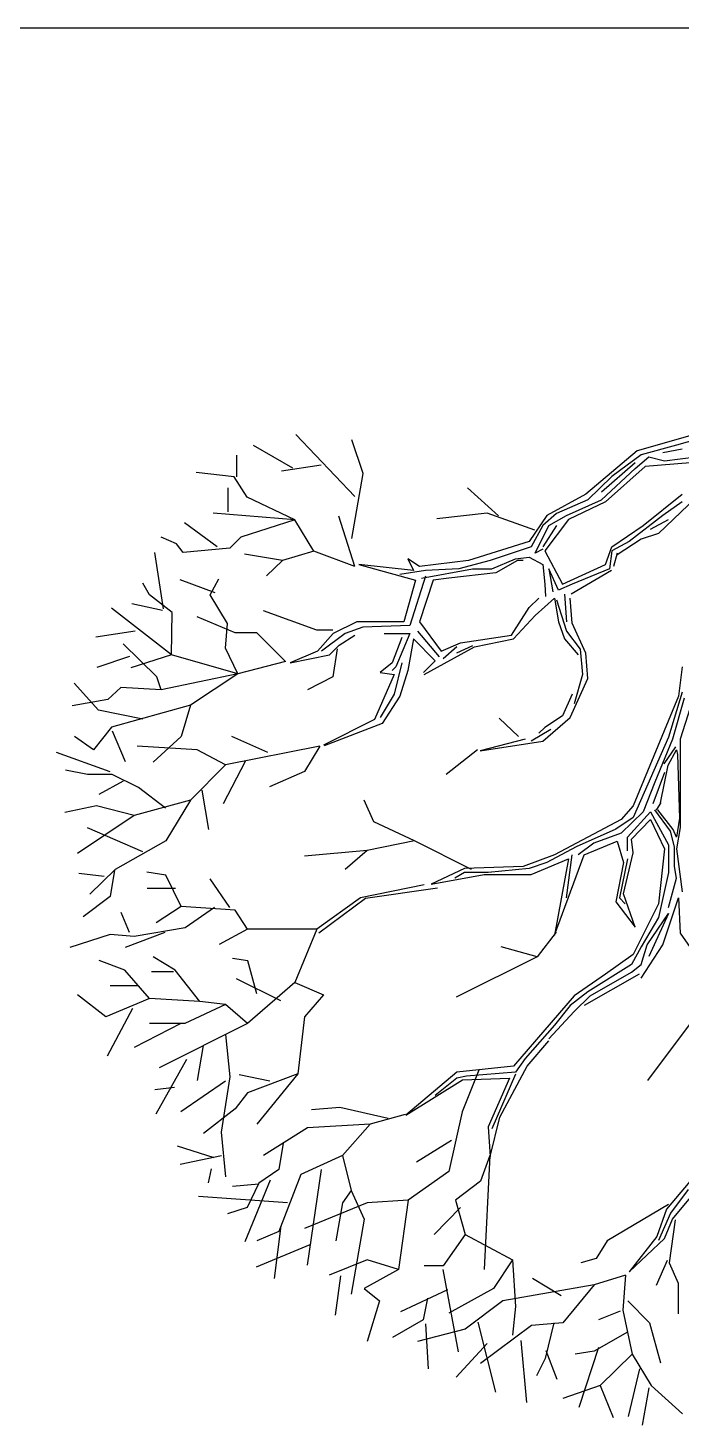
# Model space of a CAD drawing. Header units: millimetres. Extents: x 0 to 1800, y 0 to 1200.
# Drawn here: x 626.7 to 726.2, y 505.2 to 718.2 of the extents above; entities that cross this region are included whole.
import ezdxf

# ---------------------------------------------------------------- set-up
doc = ezdxf.new("R2010")
doc.units = ezdxf.units.MM

msp = doc.modelspace()

# ---------------------------------------------------------------- linework, layer by layer
msp.add_line((51.02, 718.19), (1769.38, 718.19))
at = {"color": 6}
for p, q in [((676.51, 646.77), (667.52, 656.21)), ((676.51, 646.77), (667.52, 656.21)), ((727.88, 656.09), (719.49, 653.7)), ((727.88, 656.09), (719.49, 653.7)), ((667.07, 651.07), (661.03, 654.54)), ((667.07, 651.07), (661.03, 654.54)), ((677.79, 650.24), (676.06, 655.38)), ((677.79, 650.24), (676.06, 655.38)), ((725.49, 654.57), (720.1, 653.09)), ((725.49, 654.57), (720.1, 653.09)), ((726.35, 653.96), (723.41, 653.4)), ((726.35, 653.96), (723.41, 653.4)), ((728.74, 655.48), (725.49, 654.57)), ((728.74, 655.48), (725.49, 654.57)), ((658.54, 649.75), (658.54, 653.08)), ((658.54, 649.75), (658.54, 653.08)), ((719.49, 653.7), (711.71, 647.09)), ((719.49, 653.7), (711.71, 647.09)), ((719.19, 651.87), (714.1, 647.4)), ((719.19, 651.87), (714.1, 647.4)), ((720.1, 653.09), (715.63, 649.79)), ((720.1, 653.09), (715.63, 649.79)), ((719.19, 651.01), (721.27, 652.79)), ((719.19, 651.01), (721.27, 652.79)), ((727.57, 651.87), (720.71, 651.31)), ((727.57, 651.87), (720.71, 651.31)), ((721.27, 652.79), (723.66, 652.18)), ((721.27, 652.79), (723.66, 652.18)), ((723.66, 652.18), (728.44, 652.79)), ((723.66, 652.18), (728.44, 652.79)), ((658.11, 649.77), (652.32, 650.44)), ((658.11, 649.77), (652.32, 650.44)), ((660.11, 646.66), (658.11, 649.77)), ((660.11, 646.66), (658.11, 649.77)), ((671.37, 651.52), (665.34, 650.62)), ((671.37, 651.52), (665.34, 650.62)), ((676.06, 640.35), (677.79, 650.24)), ((676.06, 640.35), (677.79, 650.24)), ((715.63, 649.79), (712.02, 646.23)), ((715.63, 649.79), (712.02, 646.23)), ((714.1, 646.23), (719.19, 651.01)), ((714.1, 646.23), (719.19, 651.01)), ((720.71, 651.31), (714.71, 645.92)), ((720.71, 651.31), (714.71, 645.92)), ((657.2, 644.4), (657.2, 648.08)), ((657.2, 644.4), (657.2, 648.08)), ((698.41, 643.82), (693.66, 648.06)), ((698.41, 643.82), (693.66, 648.06)), ((667.37, 643.21), (660.11, 646.66)), ((667.37, 643.21), (660.11, 646.66)), ((711.71, 647.09), (705.77, 643.84)), ((711.71, 647.09), (705.77, 643.84)), ((712.02, 646.23), (707.24, 644.14)), ((712.02, 646.23), (707.24, 644.14)), ((708.77, 643.84), (714.1, 646.23)), ((708.77, 643.84), (714.1, 646.23)), ((714.71, 645.92), (709.07, 643.23)), ((714.71, 645.92), (709.07, 643.23)), ((720.41, 642.31), (726.35, 647.09)), ((720.41, 642.31), (726.35, 647.09)), ((728.44, 646.53), (722.79, 641.14)), ((728.44, 646.53), (722.79, 641.14)), ((726.35, 645.92), (723.41, 643.84)), ((726.35, 645.92), (723.41, 643.84)), ((667.37, 643.21), (654.91, 644.21)), ((667.37, 643.21), (654.91, 644.21)), ((676.49, 636.09), (674.04, 643.76)), ((676.49, 636.09), (674.04, 643.76)), ((696.67, 644.2), (688.97, 643.37)), ((696.67, 644.2), (688.97, 643.37)), ((703.93, 641.63), (696.67, 644.2)), ((703.93, 641.63), (696.67, 644.2)), ((705.77, 643.84), (703.08, 639.92)), ((705.77, 643.84), (703.08, 639.92)), ((707.24, 644.14), (705.16, 642.31)), ((707.24, 644.14), (705.16, 642.31)), ((706.07, 642.31), (708.77, 643.84)), ((706.07, 642.31), (708.77, 643.84)), ((723.41, 643.84), (718.32, 639.92)), ((723.41, 643.84), (718.32, 639.92)), ((655.53, 639.06), (650.53, 642.74)), ((655.53, 639.06), (650.53, 642.74)), ((667.37, 643.21), (659.11, 640.54)), ((667.37, 643.21), (659.11, 640.54)), ((670.26, 638.42), (667.37, 643.21)), ((670.26, 638.42), (667.37, 643.21)), ((705.16, 642.31), (703.38, 639.06)), ((705.16, 642.31), (703.38, 639.06)), ((703.99, 638.14), (706.07, 642.31)), ((703.99, 638.14), (706.07, 642.31)), ((707.24, 642.31), (705.16, 639.06)), ((707.24, 642.31), (705.16, 639.06)), ((709.07, 643.23), (705.47, 638.45)), ((709.07, 643.23), (705.47, 638.45)), ((715.63, 639.06), (720.41, 642.31)), ((715.63, 639.06), (720.41, 642.31)), ((721.57, 641.75), (724.27, 643.23)), ((721.57, 641.75), (724.27, 643.23)), ((649.32, 639.54), (646.98, 640.54)), ((649.32, 639.54), (646.98, 640.54)), ((650.32, 638.2), (649.32, 639.54)), ((650.32, 638.2), (649.32, 639.54)), ((659.11, 640.54), (657.44, 638.87)), ((659.11, 640.54), (657.44, 638.87)), ((703.08, 639.92), (693.83, 636.98)), ((703.08, 639.92), (693.83, 636.98)), ((703.38, 639.06), (697.13, 636.98)), ((703.38, 639.06), (697.13, 636.98)), ((714.71, 636.37), (715.63, 639.06)), ((714.71, 636.37), (715.63, 639.06)), ((718.32, 639.92), (715.63, 638.45)), ((718.32, 639.92), (715.63, 638.45)), ((720.1, 640.23), (716.49, 637.84)), ((720.1, 640.23), (716.49, 637.84)), ((722.79, 641.14), (720.1, 640.23)), ((722.79, 641.14), (720.1, 640.23)), ((647.35, 629.62), (646.01, 638.23)), ((647.35, 629.62), (646.01, 638.23)), ((657.44, 638.87), (650.32, 638.2)), ((657.44, 638.87), (650.32, 638.2)), ((665.47, 636.98), (659.69, 637.98)), ((665.47, 636.98), (659.69, 637.98)), ((665.47, 636.98), (663.03, 634.64)), ((665.47, 636.98), (663.03, 634.64)), ((670.26, 638.42), (665.47, 636.98)), ((670.26, 638.42), (665.47, 636.98)), ((676.49, 636.09), (670.26, 638.42)), ((676.49, 636.09), (670.26, 638.42)), ((684.58, 637.23), (685.44, 635.45)), ((686.36, 636.06), (684.58, 637.23)), ((684.58, 637.23), (685.44, 635.45)), ((686.36, 636.06), (684.58, 637.23)), ((693.83, 636.98), (686.36, 636.06)), ((693.83, 636.98), (686.36, 636.06)), ((697.13, 636.98), (692.35, 635.75)), ((697.13, 636.98), (692.35, 635.75)), ((697.38, 635.75), (700.99, 637.23)), ((697.38, 635.75), (700.99, 637.23)), ((701.3, 636.98), (697.99, 635.14)), ((701.3, 636.98), (697.99, 635.14)), ((700.99, 637.23), (703.08, 637.53)), ((700.99, 637.23), (703.08, 637.53)), ((702.16, 636.98), (701.3, 636.98)), ((702.16, 636.98), (701.3, 636.98)), ((703.08, 637.53), (705.16, 636.37)), ((703.08, 637.53), (705.16, 636.37)), ((705.16, 638.75), (703.99, 638.14)), ((705.16, 638.75), (703.99, 638.14)), ((705.47, 638.45), (708.16, 633.37)), ((705.47, 638.45), (708.16, 633.37)), ((715.63, 638.45), (715.32, 635.75)), ((715.63, 638.45), (715.32, 635.75)), ((716.49, 638.14), (715.93, 636.06)), ((716.49, 638.14), (715.93, 636.06)), ((677.11, 636.37), (685.75, 633.98)), ((685.44, 635.45), (677.11, 636.37)), ((677.11, 636.37), (685.75, 633.98)), ((685.44, 635.45), (677.11, 636.37)), ((687.27, 635.45), (683.36, 634.84)), ((687.27, 635.45), (683.36, 634.84)), ((686.66, 634.28), (694.44, 635.75)), ((686.66, 634.28), (694.44, 635.75)), ((692.35, 635.75), (687.27, 635.45)), ((692.35, 635.75), (687.27, 635.45)), ((697.99, 635.14), (690.83, 634.28)), ((697.99, 635.14), (690.83, 634.28)), ((694.44, 635.75), (697.38, 635.75)), ((694.44, 635.75), (697.38, 635.75)), ((705.16, 636.37), (705.47, 633.37)), ((705.16, 636.37), (705.47, 633.37)), ((706.07, 635.75), (706.69, 632.2)), ((707.55, 632.45), (706.07, 635.75)), ((706.07, 635.75), (706.69, 632.2)), ((707.55, 632.45), (706.07, 635.75)), ((708.16, 633.37), (714.71, 636.37)), ((708.16, 633.37), (714.71, 636.37)), ((715.62, 635.47), (709.46, 631.87)), ((715.62, 635.47), (709.46, 631.87)), ((715.32, 635.75), (709.63, 633.37)), ((715.32, 635.75), (709.63, 633.37)), ((645.2, 631.75), (644.2, 633.53)), ((645.2, 631.75), (644.2, 633.53)), ((655.2, 632.05), (649.86, 634.05)), ((655.2, 632.05), (649.86, 634.05)), ((654.44, 631.75), (655.77, 634.19)), ((654.44, 631.75), (655.77, 634.19)), ((685.75, 633.98), (683.97, 627.67)), ((685.75, 633.98), (683.97, 627.67)), ((687.27, 634.59), (684.88, 627.11)), ((687.27, 634.59), (684.88, 627.11)), ((688.44, 633.98), (686.36, 627.67)), ((688.44, 633.98), (686.36, 627.67)), ((690.83, 634.28), (688.44, 633.98)), ((690.83, 634.28), (688.44, 633.98)), ((705.47, 633.37), (705.54, 631.49)), ((705.47, 633.37), (705.54, 631.49)), ((709.63, 633.37), (707.55, 632.45)), ((709.63, 633.37), (707.55, 632.45)), ((648.65, 629.07), (645.2, 631.75)), ((648.65, 629.07), (645.2, 631.75)), ((657.11, 627.41), (654.44, 631.75)), ((657.11, 627.41), (654.44, 631.75)), ((703.08, 629.81), (704.55, 631.28)), ((703.08, 629.81), (704.55, 631.28)), ((703.99, 628.59), (706.94, 631.28)), ((703.99, 628.59), (706.94, 631.28)), ((706.94, 631.28), (707.55, 627.67)), ((706.94, 631.28), (707.55, 627.67)), ((707.24, 630.98), (708.77, 626.2)), ((707.24, 630.98), (708.77, 626.2)), ((708.46, 631.89), (708.77, 627.67)), ((708.46, 631.89), (708.77, 627.67)), ((709.63, 627.42), (709.33, 631.28)), ((709.63, 627.42), (709.33, 631.28)), ((648.57, 622.62), (639.44, 629.74)), ((648.57, 622.62), (639.44, 629.74)), ((647.19, 629.38), (642.52, 630.38)), ((647.19, 629.38), (642.52, 630.38)), ((648.57, 622.62), (648.65, 629.07)), ((648.57, 622.62), (648.65, 629.07)), ((658.24, 625.96), (652.46, 628.41)), ((658.24, 625.96), (652.46, 628.41)), ((670.7, 626.4), (662.58, 629.3)), ((670.7, 626.4), (662.58, 629.3)), ((700.38, 625.59), (703.08, 629.81)), ((700.38, 625.59), (703.08, 629.81)), ((700.69, 625.03), (703.99, 628.59)), ((700.69, 625.03), (703.99, 628.59)), ((656.77, 623.62), (657.11, 627.41)), ((656.77, 623.62), (657.11, 627.41)), ((673.15, 626.4), (670.7, 626.4)), ((673.15, 626.4), (670.7, 626.4)), ((676.8, 627.67), (673.19, 625.89)), ((676.8, 627.67), (673.19, 625.89)), ((677.72, 626.81), (675.02, 625.89)), ((677.72, 626.81), (675.02, 625.89)), ((683.97, 627.67), (676.8, 627.67)), ((683.97, 627.67), (676.8, 627.67)), ((684.88, 627.11), (677.72, 626.81)), ((684.88, 627.11), (677.72, 626.81)), ((686.36, 627.67), (689.66, 623.2)), ((686.36, 627.67), (689.66, 623.2)), ((707.55, 627.67), (708.46, 625.03)), ((707.55, 627.67), (708.46, 625.03)), ((711.71, 622.89), (709.63, 627.42)), ((711.71, 622.89), (709.63, 627.42)), ((643.05, 626.22), (637.02, 625.32)), ((643.05, 626.22), (637.02, 625.32)), ((646.32, 619.28), (641.2, 624.29)), ((646.32, 619.28), (641.2, 624.29)), ((661.58, 625.96), (658.24, 625.96)), ((661.58, 625.96), (658.24, 625.96)), ((665.92, 621.62), (661.58, 625.96)), ((665.92, 621.62), (661.58, 625.96)), ((673.19, 625.89), (670.8, 623.2)), ((673.19, 625.89), (670.8, 623.2)), ((675.02, 625.89), (671.41, 623.2)), ((675.02, 625.89), (671.41, 623.2)), ((674.11, 624.11), (676.5, 625.59)), ((674.11, 624.11), (676.5, 625.59)), ((680.97, 625.89), (684.88, 625.89)), ((680.97, 625.89), (684.88, 625.89)), ((683.66, 625.28), (682.19, 621.42)), ((683.66, 625.28), (682.19, 621.42)), ((684.88, 625.89), (682.75, 620.81)), ((684.88, 625.89), (682.75, 620.81)), ((685.44, 625.03), (684.58, 620.25)), ((685.44, 625.03), (684.58, 620.25)), ((688.74, 621.72), (685.44, 625.03)), ((688.74, 621.72), (685.44, 625.03)), ((686.05, 626.2), (689.35, 622.33)), ((686.05, 626.2), (689.35, 622.33)), ((689.66, 623.2), (692.61, 624.42)), ((689.66, 623.2), (692.61, 624.42)), ((692.61, 624.42), (700.38, 625.59)), ((692.61, 624.42), (700.38, 625.59)), ((694.74, 623.81), (700.69, 625.03)), ((694.74, 623.81), (700.69, 625.03)), ((708.46, 625.03), (710.55, 622.64)), ((708.46, 625.03), (710.55, 622.64)), ((708.77, 626.2), (710.85, 623.5)), ((708.77, 626.2), (710.85, 623.5)), ((642.18, 622.37), (637.18, 620.7)), ((642.18, 622.37), (637.18, 620.7)), ((648.57, 622.62), (642.34, 620.62)), ((648.57, 622.62), (642.34, 620.62)), ((658.69, 619.73), (648.57, 622.62)), ((658.69, 619.73), (648.57, 622.62)), ((658.69, 619.73), (656.77, 623.62)), ((658.69, 619.73), (656.77, 623.62)), ((670.8, 623.2), (666.64, 621.42)), ((670.8, 623.2), (666.64, 621.42)), ((666.64, 621.42), (672.63, 622.64)), ((666.64, 621.42), (672.63, 622.64)), ((672.63, 622.64), (674.11, 624.11)), ((672.63, 622.64), (674.11, 624.11)), ((673.82, 623.51), (673.15, 619.28)), ((673.82, 623.51), (673.15, 619.28)), ((687.04, 619.61), (694.74, 623.81)), ((687.04, 619.61), (694.74, 623.81)), ((692.05, 623.81), (689.96, 622.03)), ((692.05, 623.81), (689.96, 622.03)), ((694.43, 623.97), (691.99, 622.88)), ((694.43, 623.97), (691.99, 622.88)), ((710.85, 623.5), (711.16, 619.64)), ((710.85, 623.5), (711.16, 619.64)), ((712.02, 619.03), (711.71, 622.89)), ((712.02, 619.03), (711.71, 622.89)), ((665.92, 621.62), (658.69, 619.73)), ((665.92, 621.62), (658.69, 619.73)), ((682.19, 621.42), (680.36, 619.94)), ((682.19, 621.42), (680.36, 619.94)), ((680.36, 619.94), (682.49, 619.64)), ((680.36, 619.94), (682.49, 619.64)), ((682.75, 620.81), (682.19, 620.25)), ((682.75, 620.81), (682.19, 620.25)), ((683.66, 621.42), (682.49, 616.64)), ((683.66, 621.42), (682.49, 616.64)), ((684.58, 620.25), (683.36, 616.33)), ((684.58, 620.25), (683.36, 616.33)), ((686.97, 619.94), (688.74, 621.72)), ((686.97, 619.94), (688.74, 621.72)), ((726.35, 620.81), (725.79, 616.33)), ((726.35, 620.81), (725.79, 616.33)), ((637.42, 614.16), (633.75, 618.28)), ((637.42, 614.16), (633.75, 618.28)), ((646.98, 617.28), (646.32, 619.28)), ((646.98, 617.28), (646.32, 619.28)), ((658.69, 619.73), (646.98, 617.28)), ((658.69, 619.73), (646.98, 617.28)), ((658.69, 619.73), (651.46, 614.94)), ((658.69, 619.73), (651.46, 614.94)), ((673.15, 619.28), (669.26, 617.28)), ((673.15, 619.28), (669.26, 617.28)), ((682.49, 619.64), (679.49, 612.77)), ((682.49, 619.64), (679.49, 612.77)), ((709.33, 613.08), (712.02, 619.03)), ((709.33, 613.08), (712.02, 619.03)), ((711.16, 619.64), (709.94, 615.16)), ((711.16, 619.64), (709.94, 615.16)), ((638.86, 615.83), (633.41, 614.83)), ((638.86, 615.83), (633.41, 614.83)), ((640.86, 617.61), (638.86, 615.83)), ((640.86, 617.61), (638.86, 615.83)), ((646.98, 617.28), (640.86, 617.61)), ((646.98, 617.28), (640.86, 617.61)), ((682.49, 616.64), (680.36, 613.08)), ((682.49, 616.64), (680.36, 613.08)), ((683.36, 616.33), (680.66, 612.16)), ((683.36, 616.33), (680.66, 612.16)), ((709.63, 616.64), (708.16, 613.33)), ((709.63, 616.64), (708.16, 613.33)), ((725.79, 616.33), (718.88, 599.61)), ((725.79, 616.33), (718.88, 599.61)), ((726.35, 616.94), (724.27, 610.08)), ((726.35, 616.94), (724.27, 610.08)), ((726.66, 616.03), (724.88, 609.77)), ((726.66, 616.03), (724.88, 609.77)), ((644.2, 612.83), (637.42, 614.16)), ((644.2, 612.83), (637.42, 614.16)), ((651.46, 614.94), (639.44, 611.6)), ((651.46, 614.94), (639.44, 611.6)), ((651.46, 614.94), (650.01, 610.16)), ((651.46, 614.94), (650.01, 610.16)), ((727.57, 614.55), (726.05, 609.77)), ((727.57, 614.55), (726.05, 609.77)), ((639.44, 611.6), (636.66, 608.15)), ((639.44, 611.6), (636.66, 608.15)), ((679.49, 612.77), (671.72, 608.86)), ((679.49, 612.77), (671.72, 608.86)), ((680.66, 612.16), (671.82, 608.75)), ((680.66, 612.16), (671.82, 608.75)), ((701.41, 610.16), (698.51, 612.94)), ((701.41, 610.16), (698.51, 612.94)), ((705.47, 611.55), (704.55, 610.69)), ((705.47, 611.55), (704.55, 610.69)), ((705.16, 609.47), (709.33, 613.08)), ((705.16, 609.47), (709.33, 613.08)), ((708.16, 613.33), (705.47, 611.55)), ((708.16, 613.33), (705.47, 611.55)), ((636.66, 608.15), (633.77, 610.16)), ((636.66, 608.15), (633.77, 610.16)), ((639.51, 611.02), (641.52, 606.34)), ((639.51, 611.02), (641.52, 606.34)), ((650.01, 610.16), (645.79, 606.26)), ((650.01, 610.16), (645.79, 606.26)), ((663.23, 607.71), (657.77, 610.16)), ((663.23, 607.71), (657.77, 610.16)), ((702.47, 609.77), (695.61, 607.99)), ((702.47, 609.77), (695.61, 607.99)), ((695.61, 607.99), (705.16, 609.47)), ((695.61, 607.99), (705.16, 609.47)), ((706.38, 611.25), (703.38, 609.47)), ((706.38, 611.25), (703.38, 609.47)), ((724.27, 610.08), (718.88, 597.83)), ((724.27, 610.08), (718.88, 597.83)), ((724.88, 609.77), (722.19, 603.22)), ((724.88, 609.77), (722.19, 603.22)), ((726.05, 609.77), (726.05, 607.38)), ((726.05, 609.77), (726.05, 607.38)), ((639.2, 604.77), (631.04, 607.73)), ((639.2, 604.77), (631.04, 607.73)), ((652.46, 608.15), (643.34, 608.71)), ((652.46, 608.15), (643.34, 608.71)), ((656.8, 605.82), (652.46, 608.15)), ((656.8, 605.82), (652.46, 608.15)), ((671.15, 608.71), (656.8, 605.82)), ((671.15, 608.71), (656.8, 605.82)), ((671.15, 608.71), (668.81, 604.81)), ((671.15, 608.71), (668.81, 604.81)), ((695.18, 608.15), (690.39, 604.37)), ((695.18, 608.15), (690.39, 604.37)), ((723.61, 606.01), (725.39, 608.6)), ((723.61, 606.01), (725.39, 608.6)), ((724.22, 605.81), (725.49, 608.15)), ((724.22, 605.81), (725.49, 608.15)), ((725.49, 608.15), (725.64, 607.44)), ((725.49, 608.15), (725.64, 607.44)), ((725.64, 607.44), (725.95, 597.72)), ((725.64, 607.44), (725.95, 597.72)), ((726.05, 607.38), (726.05, 602.91)), ((726.05, 607.38), (726.05, 602.91)), ((635.75, 604.37), (632.41, 605.04)), ((635.75, 604.37), (632.41, 605.04)), ((656.8, 605.82), (651.46, 600.47)), ((656.8, 605.82), (651.46, 600.47)), ((659.78, 606.37), (656.44, 599.92)), ((659.78, 606.37), (656.44, 599.92)), ((723.05, 600.06), (724.22, 605.81)), ((723.05, 600.06), (724.22, 605.81)), ((639.53, 604.37), (635.75, 604.37)), ((639.53, 604.37), (635.75, 604.37)), ((641.18, 603.34), (637.51, 601.34)), ((641.18, 603.34), (637.51, 601.34)), ((643.54, 602.37), (639.53, 604.37)), ((643.54, 602.37), (639.53, 604.37)), ((668.81, 604.81), (663.47, 602.48)), ((668.81, 604.81), (663.47, 602.48)), ((722.19, 603.22), (720.41, 598.69)), ((722.19, 603.22), (720.41, 598.69)), ((723.66, 604.69), (721.88, 599.91)), ((723.66, 604.69), (721.88, 599.91)), ((726.05, 602.91), (726.05, 599.61)), ((726.05, 602.91), (726.05, 599.61)), ((647.65, 599.25), (643.54, 602.37)), ((647.65, 599.25), (643.54, 602.37)), ((653.2, 602), (654.2, 595.99)), ((653.2, 602), (654.2, 595.99)), ((637.11, 599.58), (632.32, 598.58)), ((637.11, 599.58), (632.32, 598.58)), ((642.89, 598.14), (637.11, 599.58)), ((642.89, 598.14), (637.11, 599.58)), ((651.46, 600.47), (642.89, 598.14)), ((651.46, 600.47), (642.89, 598.14)), ((651.46, 600.47), (647.68, 594.24)), ((651.46, 600.47), (647.68, 594.24)), ((679.38, 597.13), (677.93, 600.47)), ((679.38, 597.13), (677.93, 600.47)), ((718.88, 599.61), (717.1, 597.52)), ((718.88, 599.61), (717.1, 597.52)), ((720.41, 598.69), (717.1, 595.44)), ((720.41, 598.69), (717.1, 595.44)), ((718.02, 594.83), (721.57, 598.69)), ((718.02, 594.83), (721.57, 598.69)), ((721.57, 598.69), (724.27, 593.66)), ((721.57, 598.69), (724.27, 593.66)), ((724.57, 595.74), (722.19, 599)), ((724.57, 595.74), (722.19, 599)), ((723.13, 600.08), (722.43, 598.93)), ((723.13, 600.08), (722.43, 598.93)), ((724.98, 596), (722.64, 599)), ((724.98, 596), (722.64, 599)), ((726.05, 599.61), (726.05, 596.3)), ((726.05, 599.61), (726.05, 596.3)), ((642.89, 598.14), (634.22, 592.35)), ((642.89, 598.14), (634.22, 592.35)), ((685.61, 594.24), (679.38, 597.13)), ((685.61, 594.24), (679.38, 597.13)), ((717.1, 597.52), (706.94, 592.13)), ((717.1, 597.52), (706.94, 592.13)), ((718.88, 597.83), (716.24, 596.05)), ((718.88, 597.83), (716.24, 596.05)), ((718.63, 594.52), (721.57, 597.52)), ((718.63, 594.52), (721.57, 597.52)), ((721.57, 597.52), (723.66, 593.05)), ((721.57, 597.52), (723.66, 593.05)), ((725.95, 597.72), (725.49, 594.83)), ((725.95, 597.72), (725.49, 594.83)), ((644.2, 592.57), (635.75, 596.24)), ((644.2, 592.57), (635.75, 596.24)), ((716.24, 596.05), (710.24, 593.35)), ((716.24, 596.05), (710.24, 593.35)), ((717.1, 595.44), (712.93, 593.91)), ((717.1, 595.44), (712.93, 593.91)), ((718.02, 592.74), (718.02, 594.83)), ((718.02, 592.74), (718.02, 594.83)), ((718.88, 592.44), (718.63, 594.52)), ((718.88, 592.44), (718.63, 594.52)), ((725.18, 593.35), (724.57, 595.74)), ((725.18, 593.35), (724.57, 595.74)), ((725.49, 594.83), (724.98, 596)), ((725.49, 594.83), (724.98, 596)), ((726.05, 596.3), (725.49, 593.05)), ((726.05, 596.3), (725.49, 593.05)), ((647.68, 594.24), (640, 589.9)), ((647.68, 594.24), (640, 589.9)), ((678.38, 592.79), (668.81, 591.9)), ((678.38, 592.79), (668.81, 591.9)), ((678.38, 592.79), (675.04, 589.9)), ((678.38, 592.79), (675.04, 589.9)), ((685.61, 594.24), (678.38, 592.79)), ((685.61, 594.24), (678.38, 592.79)), ((694.29, 589.9), (685.61, 594.24)), ((694.29, 589.9), (685.61, 594.24)), ((710.24, 593.35), (705.77, 590.96)), ((710.24, 593.35), (705.77, 590.96)), ((712.93, 593.91), (710.55, 592.13)), ((712.93, 593.91), (710.55, 592.13)), ((711.46, 592.13), (716.49, 594.22)), ((711.46, 592.13), (716.49, 594.22)), ((716.49, 594.22), (717.41, 590.96)), ((716.49, 594.22), (717.41, 590.96)), ((717.41, 586.18), (718.88, 592.44)), ((717.41, 586.18), (718.88, 592.44)), ((723.66, 593.05), (722.79, 584.66)), ((723.66, 593.05), (722.79, 584.66)), ((724.27, 593.66), (724.27, 589.44)), ((724.27, 593.66), (724.27, 589.44)), ((725.18, 590.35), (725.18, 593.35)), ((725.18, 590.35), (725.18, 593.35)), ((725.49, 593.05), (726.35, 586.49)), ((725.49, 593.05), (726.35, 586.49)), ((693.22, 590.05), (688.13, 587.66)), ((693.22, 590.05), (688.13, 587.66)), ((702.16, 590.35), (693.22, 590.05)), ((702.16, 590.35), (693.22, 590.05)), ((703.08, 590.05), (696.83, 589.44)), ((703.08, 590.05), (696.83, 589.44)), ((706.94, 592.13), (702.16, 590.35)), ((706.94, 592.13), (702.16, 590.35)), ((705.77, 590.96), (703.08, 590.05)), ((705.77, 590.96), (703.08, 590.05)), ((703.38, 589.13), (709.07, 591.52)), ((703.38, 589.13), (709.07, 591.52)), ((706.94, 579.88), (711.46, 592.13)), ((706.94, 579.88), (711.46, 592.13)), ((709.07, 591.52), (706.94, 579.88)), ((709.07, 591.52), (706.94, 579.88)), ((708.77, 585.57), (709.63, 592.13)), ((708.77, 585.57), (709.63, 592.13)), ((717.41, 590.96), (716.24, 584.96)), ((717.41, 590.96), (716.24, 584.96)), ((718.02, 591.52), (716.8, 585.57)), ((718.02, 591.52), (716.8, 585.57)), ((725.49, 588.57), (725.18, 590.35)), ((725.49, 588.57), (725.18, 590.35)), ((638.3, 588.84), (634.45, 589.29)), ((638.3, 588.84), (634.45, 589.29)), ((640, 589.9), (636.11, 586.12)), ((640, 589.9), (636.11, 586.12)), ((639.87, 589.79), (639.2, 585.78)), ((639.87, 589.79), (639.2, 585.78)), ((647.68, 589.01), (644.78, 589.46)), ((647.68, 589.01), (644.78, 589.46)), ((650.01, 584.23), (647.68, 589.01)), ((650.01, 584.23), (647.68, 589.01)), ((657.44, 584.11), (654.44, 588.45)), ((657.44, 584.11), (654.44, 588.45)), ((688.13, 587.66), (696.21, 589.13)), ((688.13, 587.66), (696.21, 589.13)), ((693.22, 589.44), (691.74, 588.57)), ((693.22, 589.44), (691.74, 588.57)), ((696.83, 589.44), (693.22, 589.44)), ((696.83, 589.44), (693.22, 589.44)), ((696.21, 589.13), (703.38, 589.13)), ((696.21, 589.13), (703.38, 589.13)), ((724.27, 589.44), (722.79, 582.57)), ((724.27, 589.44), (722.79, 582.57)), ((724.27, 584.1), (725.49, 588.57)), ((724.27, 584.1), (725.49, 588.57)), ((639.2, 585.78), (635.08, 582.67)), ((639.2, 585.78), (635.08, 582.67)), ((649.19, 586.98), (644.85, 586.98)), ((649.19, 586.98), (644.85, 586.98)), ((687.06, 587.56), (677.38, 585.56)), ((687.06, 587.56), (677.38, 585.56)), ((689.1, 587.05), (678.11, 585.44)), ((689.1, 587.05), (678.11, 585.44)), ((719.19, 581.1), (717.41, 586.18)), ((719.19, 581.1), (717.41, 586.18)), ((650.01, 584.23), (646.23, 581.78)), ((650.01, 584.23), (646.23, 581.78)), ((658.24, 583.67), (650.01, 584.23)), ((658.24, 583.67), (650.01, 584.23)), ((655.11, 584.11), (650.66, 581)), ((655.11, 584.11), (650.66, 581)), ((660.13, 580.78), (658.24, 583.67)), ((660.13, 580.78), (658.24, 583.67)), ((677.38, 585.56), (670.7, 580.78)), ((677.38, 585.56), (670.7, 580.78)), ((678.11, 585.44), (670.99, 580.17)), ((678.11, 585.44), (670.99, 580.17)), ((716.24, 584.96), (719.19, 581.1)), ((716.24, 584.96), (719.19, 581.1)), ((716.8, 585.57), (717.71, 584.66)), ((716.8, 585.57), (717.71, 584.66)), ((722.79, 584.66), (718.88, 576.93)), ((722.79, 584.66), (718.88, 576.93)), ((723.41, 578.4), (725.79, 585.57)), ((723.41, 578.4), (725.79, 585.57)), ((725.79, 585.57), (726.05, 580.18)), ((725.79, 585.57), (726.05, 580.18)), ((642.15, 580.3), (640.87, 583.32)), ((642.15, 580.3), (640.87, 583.32)), ((722.79, 582.57), (720.1, 578.1)), ((722.79, 582.57), (720.1, 578.1)), ((721.02, 578.4), (724.27, 583.18)), ((721.02, 578.4), (724.27, 583.18)), ((724.27, 583.18), (721.27, 576.62)), ((724.27, 583.18), (721.27, 576.62)), ((639.2, 580), (633.08, 577.99)), ((639.2, 580), (633.08, 577.99)), ((642.87, 579.66), (639.2, 580)), ((642.87, 579.66), (639.2, 580)), ((647.52, 580.3), (641.52, 577.97)), ((647.52, 580.3), (641.52, 577.97)), ((650.66, 581), (642.87, 579.66)), ((650.66, 581), (642.87, 579.66)), ((660.13, 580.78), (655.8, 578.44)), ((660.13, 580.78), (655.8, 578.44)), ((670.7, 580.78), (660.13, 580.78)), ((670.7, 580.78), (660.13, 580.78)), ((670.7, 580.78), (667.37, 572.65)), ((670.7, 580.78), (667.37, 572.65)), ((707.19, 580.33), (704.3, 576.55)), ((707.19, 580.33), (704.3, 576.55)), ((726.05, 580.18), (728.74, 576.32)), ((726.05, 580.18), (728.74, 576.32)), ((704.3, 576.55), (698.79, 578.12)), ((704.3, 576.55), (698.79, 578.12)), ((720.1, 578.1), (718.63, 575.4)), ((720.1, 578.1), (718.63, 575.4)), ((720.1, 575.4), (721.02, 578.4)), ((720.1, 573.32), (723.41, 578.4)), ((720.1, 575.4), (721.02, 578.4)), ((720.1, 573.32), (723.41, 578.4)), ((641.45, 574.54), (637.55, 575.99)), ((641.45, 574.54), (637.55, 575.99)), ((649.12, 574.54), (645.79, 576.55)), ((649.12, 574.54), (645.79, 576.55)), ((660.21, 575.96), (657.87, 576.3)), ((660.21, 575.96), (657.87, 576.3)), ((661.54, 570.95), (660.21, 575.96)), ((661.54, 570.95), (660.21, 575.96)), ((704.3, 576.55), (691.92, 570.41)), ((704.3, 576.55), (691.92, 570.41)), ((718.63, 575.4), (712.02, 571.24)), ((718.63, 575.4), (712.02, 571.24)), ((718.88, 576.93), (714.71, 573.93)), ((718.88, 576.93), (714.71, 573.93)), ((718.63, 574.24), (720.1, 575.4)), ((718.63, 574.24), (720.1, 575.4)), ((645.23, 570.2), (641.45, 574.54)), ((645.23, 570.2), (641.45, 574.54)), ((648.86, 574.29), (645.52, 574.29)), ((648.86, 574.29), (645.52, 574.29)), ((652.9, 569.76), (649.12, 574.54)), ((652.9, 569.76), (649.12, 574.54)), ((665.23, 569.87), (658.44, 573.21)), ((665.23, 569.87), (658.44, 573.21)), ((714.71, 573.93), (709.94, 570.63)), ((714.71, 573.93), (709.94, 570.63)), ((719.8, 573.93), (711.46, 569.15)), ((719.8, 573.93), (711.46, 569.15)), ((712.33, 570.63), (718.63, 574.24)), ((712.33, 570.63), (718.63, 574.24)), ((643.44, 572.15), (639.2, 572.15)), ((643.44, 572.15), (639.2, 572.15)), ((667.37, 572.65), (660.13, 566.42)), ((667.37, 572.65), (660.13, 566.42)), ((667.37, 572.65), (671.7, 570.76)), ((667.37, 572.65), (671.7, 570.76)), ((712.02, 571.24), (709.33, 569.15)), ((712.02, 571.24), (709.33, 569.15)), ((638.55, 567.42), (634.22, 570.76)), ((638.55, 567.42), (634.22, 570.76)), ((645.23, 570.2), (638.55, 567.42)), ((645.23, 570.2), (638.55, 567.42)), ((652.9, 569.76), (645.23, 570.2)), ((652.9, 569.76), (645.23, 570.2)), ((656.8, 569.31), (650.57, 566.42)), ((656.8, 569.31), (650.57, 566.42)), ((656.8, 569.31), (652.9, 569.76)), ((656.8, 569.31), (652.9, 569.76)), ((660.13, 566.42), (656.8, 569.31)), ((660.13, 566.42), (656.8, 569.31)), ((671.7, 570.76), (668.81, 567.42)), ((671.7, 570.76), (668.81, 567.42)), ((709.94, 570.63), (700.69, 559.9)), ((709.94, 570.63), (700.69, 559.9)), ((709.33, 569.15), (706.94, 566.15)), ((709.33, 569.15), (706.94, 566.15)), ((709.94, 568.24), (712.33, 570.63)), ((709.94, 568.24), (712.33, 570.63)), ((642.6, 568.68), (638.75, 561.42)), ((642.6, 568.68), (638.75, 561.42)), ((668.81, 567.42), (667.81, 558.74)), ((668.81, 567.42), (667.81, 558.74)), ((706.07, 564.07), (709.94, 568.24)), ((706.07, 564.07), (709.94, 568.24)), ((728.33, 567.42), (721.1, 557.74)), ((728.33, 567.42), (721.1, 557.74)), ((649.99, 566.42), (642.87, 562.75)), ((649.99, 566.42), (642.87, 562.75)), ((650.57, 566.42), (645.23, 566.42)), ((650.57, 566.42), (645.23, 566.42)), ((660.13, 566.42), (646.68, 559.63)), ((660.13, 566.42), (646.68, 559.63)), ((656.77, 564.75), (657.44, 558.3)), ((656.77, 564.75), (657.44, 558.3)), ((706.94, 566.15), (702.47, 561.07)), ((706.94, 566.15), (702.47, 561.07)), ((653.4, 563.03), (652.46, 557.74)), ((653.4, 563.03), (652.46, 557.74)), ((702.77, 559.9), (706.07, 563.76)), ((702.77, 559.9), (706.07, 563.76)), ((650.86, 560.94), (646.19, 552.59)), ((650.86, 560.94), (646.19, 552.59)), ((702.47, 561.07), (700.99, 558.98)), ((702.47, 561.07), (700.99, 558.98)), ((657.44, 558.3), (656.11, 549.84)), ((657.44, 558.3), (656.11, 549.84)), ((663.54, 557.6), (658.87, 558.6)), ((663.54, 557.6), (658.87, 558.6)), ((667.81, 558.74), (660.13, 555.85)), ((667.81, 558.74), (660.13, 555.85)), ((667.81, 558.74), (661.58, 551.06)), ((667.81, 558.74), (661.58, 551.06)), ((692.05, 558.98), (684.27, 552.42)), ((692.05, 558.98), (684.27, 552.42)), ((700.69, 559.9), (692.05, 558.98)), ((700.69, 559.9), (692.05, 558.98)), ((693.52, 558.37), (692.05, 558.07)), ((693.52, 558.37), (692.05, 558.07)), ((695.39, 559.3), (692.84, 552.95)), ((695.39, 559.3), (692.84, 552.95)), ((700.99, 558.98), (693.52, 558.37)), ((700.99, 558.98), (693.52, 558.37)), ((700.99, 558.68), (697.38, 550.34)), ((700.99, 558.68), (697.38, 550.34)), ((698.6, 552.12), (702.77, 559.9)), ((698.6, 552.12), (702.77, 559.9)), ((649.02, 556.67), (646.01, 556.28)), ((649.02, 556.67), (646.01, 556.28)), ((656.77, 557.63), (649.99, 552.95)), ((656.77, 557.63), (649.99, 552.95)), ((684.27, 552.42), (692.91, 557.81)), ((684.27, 552.42), (692.91, 557.81)), ((692.05, 558.07), (688.74, 555.42)), ((692.05, 558.07), (688.74, 555.42)), ((692.91, 557.81), (700.08, 558.07)), ((692.91, 557.81), (700.08, 558.07)), ((700.08, 558.07), (696.83, 550.64)), ((700.08, 558.07), (696.83, 550.64)), ((660.13, 555.85), (658.24, 553.4)), ((660.13, 555.85), (658.24, 553.4)), ((658.24, 553.4), (653.46, 549.62)), ((658.24, 553.4), (653.46, 549.62)), ((674.22, 553.59), (669.88, 553.26)), ((674.22, 553.59), (669.88, 553.26)), ((681.57, 551.92), (674.22, 553.59)), ((681.57, 551.92), (674.22, 553.59)), ((684.16, 552.51), (678.82, 551.06)), ((684.16, 552.51), (678.82, 551.06)), ((692.84, 552.95), (690.84, 543.83)), ((692.84, 552.95), (690.84, 543.83)), ((697.13, 546.12), (698.6, 552.12)), ((697.13, 546.12), (698.6, 552.12)), ((656.11, 549.84), (656.77, 543.05)), ((656.11, 549.84), (656.77, 543.05)), ((669.26, 550.51), (662.58, 546.28)), ((669.26, 550.51), (662.58, 546.28)), ((678.82, 551.06), (669.26, 550.51)), ((678.82, 551.06), (669.26, 550.51)), ((678.82, 551.06), (674.6, 546.28)), ((678.82, 551.06), (674.6, 546.28)), ((696.83, 550.64), (697.13, 546.12)), ((696.83, 550.64), (697.13, 546.12)), ((655.06, 545.94), (649.47, 547.68)), ((655.06, 545.94), (649.47, 547.68)), ((665.56, 548.17), (664.89, 544.16)), ((665.56, 548.17), (664.89, 544.16)), ((691.24, 548.59), (685.9, 545.25)), ((691.24, 548.59), (685.9, 545.25)), ((656.2, 546.25), (649.86, 544.91)), ((656.2, 546.25), (649.86, 544.91)), ((674.6, 546.28), (668.26, 543.38)), ((674.6, 546.28), (668.26, 543.38)), ((674.6, 546.28), (675.93, 540.93)), ((674.6, 546.28), (675.93, 540.93)), ((697.07, 546.28), (695.62, 542.38)), ((697.07, 546.28), (695.62, 542.38)), ((697.07, 546.28), (696.18, 528.92)), ((697.07, 546.28), (696.18, 528.92)), ((730.27, 545.56), (723.96, 538.09)), ((730.27, 545.56), (723.96, 538.09)), ((654.61, 544.27), (654.16, 542.09)), ((654.61, 544.27), (654.16, 542.09)), ((664.89, 544.16), (661.89, 542.05)), ((664.89, 544.16), (661.89, 542.05)), ((668.26, 543.38), (664.92, 534.7)), ((668.26, 543.38), (664.92, 534.7)), ((671.35, 544.16), (669.23, 529.58)), ((671.35, 544.16), (669.23, 529.58)), ((690.84, 543.83), (684.61, 539.49)), ((690.84, 543.83), (684.61, 539.49)), ((661.87, 541.91), (657.87, 541.57)), ((661.87, 541.91), (657.87, 541.57)), ((663.6, 542.54), (659.75, 533.1)), ((663.6, 542.54), (659.75, 533.1)), ((661.89, 542.05), (660.11, 538.37)), ((661.89, 542.05), (660.11, 538.37)), ((695.62, 542.38), (691.84, 539.49)), ((695.62, 542.38), (691.84, 539.49)), ((727.27, 541.09), (724.57, 537.48)), ((727.27, 541.09), (724.57, 537.48)), ((666.23, 539.04), (652.66, 540.04)), ((666.23, 539.04), (652.66, 540.04)), ((678.38, 539.04), (668.81, 535.15)), ((678.38, 539.04), (668.81, 535.15)), ((674.6, 539.04), (673.6, 533.26)), ((674.6, 539.04), (673.6, 533.26)), ((675.93, 540.93), (674.6, 539.04)), ((675.93, 540.93), (674.6, 539.04)), ((675.93, 540.93), (677.93, 536.59)), ((675.93, 540.93), (677.93, 536.59)), ((684.61, 539.49), (678.38, 539.04)), ((684.61, 539.49), (678.38, 539.04)), ((684.61, 539.49), (683.16, 528.92)), ((684.61, 539.49), (683.16, 528.92)), ((691.84, 539.49), (693.29, 534.26)), ((691.84, 539.49), (693.29, 534.26)), ((724.88, 536.56), (727.88, 540.17)), ((724.88, 536.56), (727.88, 540.17)), ((660.11, 538.37), (657.11, 537.37)), ((660.11, 538.37), (657.11, 537.37)), ((692.59, 538.37), (688.59, 534.26)), ((692.59, 538.37), (688.59, 534.26)), ((724.28, 538.79), (714.95, 533.26)), ((724.28, 538.79), (714.95, 533.26)), ((723.96, 538.09), (722.49, 533.92)), ((723.96, 538.09), (722.49, 533.92)), ((724.57, 537.48), (722.79, 533.31)), ((724.57, 537.48), (722.79, 533.31)), ((664.92, 534.7), (661.58, 533.26)), ((664.92, 534.7), (661.58, 533.26)), ((665.21, 535.56), (664.21, 527.55)), ((665.21, 535.56), (664.21, 527.55)), ((677.93, 536.59), (675.93, 525.13)), ((677.93, 536.59), (675.93, 525.13)), ((723.66, 533.61), (724.88, 536.56)), ((723.66, 533.61), (724.88, 536.56)), ((725.28, 536.46), (724.41, 529.92)), ((725.28, 536.46), (724.41, 529.92)), ((669.64, 532.65), (661.48, 529.25)), ((669.64, 532.65), (661.48, 529.25)), ((693.29, 534.26), (689.95, 529.47)), ((693.29, 534.26), (689.95, 529.47)), ((693.29, 534.26), (700.52, 530.36)), ((693.29, 534.26), (700.52, 530.36)), ((714.95, 533.26), (713.29, 530.58)), ((714.95, 533.26), (713.29, 530.58)), ((722.49, 533.92), (718.32, 528.53)), ((722.49, 533.92), (718.32, 528.53)), ((718.32, 528.53), (723.66, 533.61)), ((718.32, 528.53), (723.66, 533.61)), ((713.29, 530.58), (710.95, 529.92)), ((713.29, 530.58), (710.95, 529.92)), ((678.38, 530.36), (672.59, 528.03)), ((678.38, 530.36), (672.59, 528.03)), ((683.16, 528.92), (677.93, 526.02)), ((683.16, 528.92), (677.93, 526.02)), ((683.16, 528.92), (678.38, 530.36)), ((683.16, 528.92), (678.38, 530.36)), ((689.95, 529.47), (687.06, 529.47)), ((689.95, 529.47), (687.06, 529.47)), ((689.92, 528.92), (692.26, 516.34)), ((689.92, 528.92), (692.26, 516.34)), ((700.52, 530.36), (697.62, 526.02)), ((700.52, 530.36), (697.62, 526.02)), ((700.52, 530.36), (700.96, 523.24)), ((700.52, 530.36), (700.96, 523.24)), ((724.08, 530.25), (722.41, 526.47)), ((724.08, 530.25), (722.41, 526.47)), ((724.41, 529.92), (725.74, 526.8)), ((724.41, 529.92), (725.74, 526.8)), ((674.33, 527.96), (673.49, 521.93)), ((674.33, 527.96), (673.49, 521.93)), ((712.97, 526.58), (699.07, 524.13)), ((712.97, 526.58), (699.07, 524.13)), ((707.93, 524.88), (703.59, 527.55)), ((707.93, 524.88), (703.59, 527.55)), ((712.97, 526.58), (708.19, 520.79)), ((712.97, 526.58), (708.19, 520.79)), ((717.76, 528.03), (712.97, 526.58)), ((717.76, 528.03), (712.97, 526.58)), ((717.76, 528.03), (717.31, 522.68)), ((717.76, 528.03), (717.31, 522.68)), ((725.74, 526.8), (725.74, 522.13)), ((725.74, 526.8), (725.74, 522.13)), ((677.93, 526.02), (680.27, 524.13)), ((677.93, 526.02), (680.27, 524.13)), ((680.27, 524.13), (678.38, 517.9)), ((680.27, 524.13), (678.38, 517.9)), ((690.59, 525.8), (683.47, 522.46)), ((690.59, 525.8), (683.47, 522.46)), ((687.57, 524.55), (686.9, 521.21)), ((687.57, 524.55), (686.9, 521.21)), ((697.62, 526.02), (690.84, 522.24)), ((697.62, 526.02), (690.84, 522.24)), ((699.07, 524.13), (693.29, 519.79)), ((699.07, 524.13), (693.29, 519.79)), ((718.07, 524.13), (721.4, 520.79)), ((718.07, 524.13), (721.4, 520.79)), ((700.96, 523.24), (700.52, 518.9)), ((700.96, 523.24), (700.52, 518.9)), ((716.94, 522.54), (713.6, 521.21)), ((716.94, 522.54), (713.6, 521.21)), ((717.31, 522.68), (718.76, 516.01)), ((717.31, 522.68), (718.76, 516.01)), ((686.9, 521.21), (682.23, 518.54)), ((686.9, 521.21), (682.23, 518.54)), ((693.29, 519.79), (686.05, 517.9)), ((693.29, 519.79), (686.05, 517.9)), ((687.24, 520.64), (687.68, 513.77)), ((687.24, 520.64), (687.68, 513.77)), ((695.25, 520.88), (697.92, 510.19)), ((695.25, 520.88), (697.92, 510.19)), ((703.41, 520.35), (695.62, 514.56)), ((703.41, 520.35), (695.62, 514.56)), ((708.19, 520.79), (703.41, 520.35)), ((708.19, 520.79), (703.41, 520.35)), ((706.83, 520.79), (705.5, 515.34)), ((706.83, 520.79), (705.5, 515.34)), ((721.4, 520.79), (723.07, 514.67)), ((721.4, 520.79), (723.07, 514.67)), ((696.67, 517.62), (691.92, 512.49)), ((696.67, 517.62), (691.92, 512.49)), ((701.81, 518.07), (702.65, 508.63)), ((701.81, 518.07), (702.65, 508.63)), ((718.04, 519.34), (712.97, 516.45)), ((718.04, 519.34), (712.97, 516.45)), ((705.59, 516.53), (707.26, 512.19)), ((705.59, 516.53), (707.26, 512.19)), ((712.97, 516.45), (710.08, 516.01)), ((712.97, 516.45), (710.08, 516.01)), ((713.62, 517.01), (710.61, 507.88)), ((713.62, 517.01), (710.61, 507.88)), ((718.76, 516.01), (713.87, 511.22)), ((718.76, 516.01), (713.87, 511.22)), ((718.76, 516.01), (721.65, 511.22)), ((718.76, 516.01), (721.65, 511.22)), ((705.5, 515.34), (704.16, 512.67)), ((705.5, 515.34), (704.16, 512.67)), ((719.86, 513.77), (718.12, 506.51)), ((719.86, 513.77), (718.12, 506.51)), ((713.87, 511.22), (708.19, 509.22)), ((713.87, 511.22), (708.19, 509.22)), ((713.87, 511.22), (715.87, 506.32)), ((713.87, 511.22), (715.87, 506.32)), ((721.28, 510.86), (720.28, 505.18)), ((721.28, 510.86), (720.28, 505.18)), ((721.65, 511.22), (726.44, 506.88)), ((721.65, 511.22), (726.44, 506.88))]:
    msp.add_line(p, q, dxfattribs=at)

doc.saveas('drawing.dxf')
